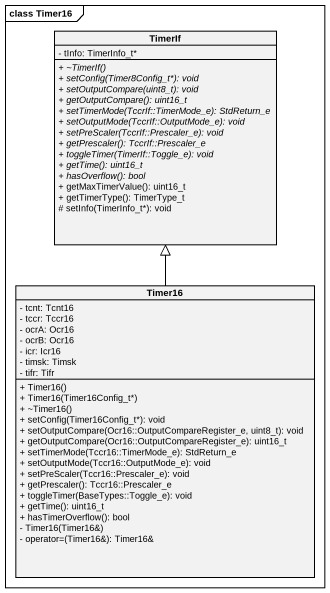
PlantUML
@startuml
mainframe class Timer16
hide circle
hide empty members
skinparam classAttributeIconSize 0
class TimerIf {
  - tInfo: TimerInfo_t*
  {abstract} + ~TimerIf()
  {abstract} + setConfig(Timer8Config_t*): void
  {abstract} + setOutputCompare(uint8_t): void
  {abstract} + getOutputCompare(): uint16_t
  {abstract} + setTimerMode(TccrIf::TimerMode_e): StdReturn_e
  {abstract} + setOutputMode(TccrIf::OutputMode_e): void
  {abstract} + setPreScaler(TccrIf::Prescaler_e): void
  {abstract} + getPrescaler(): TccrIf::Prescaler_e
  {abstract} + toggleTimer(TimerIf::Toggle_e): void
  {abstract} + getTime(): uint16_t
  {abstract} + hasOverflow(): bool
  + getMaxTimerValue(): uint16_t
  + getTimerType(): TimerType_t
  # setInfo(TimerInfo_t*): void
}
class Timer16 {
  - tcnt: Tcnt16
  - tccr: Tccr16
  - ocrA: Ocr16
  - ocrB: Ocr16
  - icr: Icr16
  - timsk: Timsk
  - tifr: Tifr
  + Timer16()
  + Timer16(Timer16Config_t*)
  + ~Timer16()
  + setConfig(Timer16Config_t*): void
  + setOutputCompare(Ocr16::OutputCompareRegister_e, uint8_t): void
  + getOutputCompare(Ocr16::OutputCompareRegister_e): uint16_t
  + setTimerMode(Tccr16::TimerMode_e): StdReturn_e
  + setOutputMode(Tccr16::OutputMode_e): void
  + setPreScaler(Tccr16::Prescaler_e): void
  + getPrescaler(): Tccr16::Prescaler_e
  + toggleTimer(BaseTypes::Toggle_e): void
  + getTime(): uint16_t
  + hasTimerOverflow(): bool
  - Timer16(Timer16&)
  - operator=(Timer16&): Timer16&
}
Timer16 -up-|> TimerIf
@enduml
